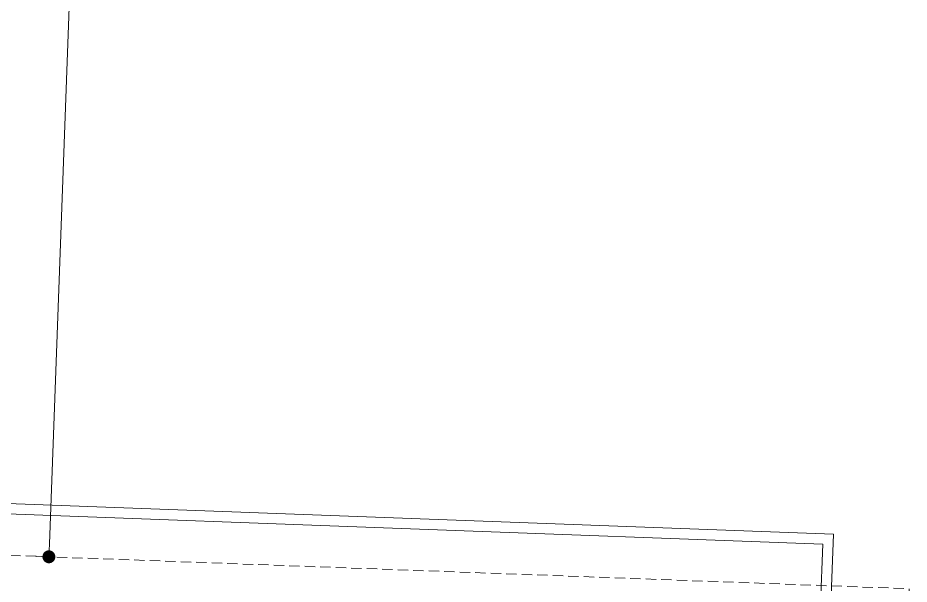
# Model space of a CAD drawing. Header units: centimetres. Extents: x 63871 to 181827, y -95930 to 42199.
# Drawn here: x 155217 to 155561.8, y 29609.3 to 29828.3 of the extents above; entities that cross this region are included whole.
import ezdxf

# ---------------------------------------------------------------- set-up
doc = ezdxf.new("R2010")
doc.units = ezdxf.units.CM
doc.linetypes.add('11-021_500-SatisOfisi_220512$0${ Diamond }', pattern=[12, 4, -2, 2, 2, -2])
for name, color, linetype, lineweight in [('A-FLOR-HRAL', 11, 'Continuous', 9), ('İz DÜŞÜMÜ', 7, '11-021_500-SatisOfisi_220512$0${ Diamond }', 18), ('OLUK', 222, 'Continuous', 15)]:
    doc.layers.add(name, color=color, linetype=linetype, lineweight=lineweight)
doc.layers.add('Dıış Ölçü', color=140, linetype='Continuous')
doc.styles.add('RomanS', font='')
doc.styles.get('RomanS').set_extended_font_data('Stylus BT')
doc.dimstyles.new('BÖYÜK', dxfattribs={"dimtxt": 70, "dimasz": 5, "dimexe": 5, "dimexo": 5, "dimgap": 2, "dimtad": 3, "dimdec": 0, "dimzin": 0, "dimdsep": 46, "dimtxsty": 'RomanS', "dimblk": 'DOT', "dimcen": 5, "dimadec": 0, "dimazin": 0, "dimtfac": 1, "dimtdec": 0, "dimtix": 1, "dimtofl": 0, "dimtmove": 1, "dimatfit": 0, "dimldrblk": 'DOT', "dimfxl": 10, "dimfxlon": 1, "dimtolj": 1, "dimtzin": 0, "dimarcsym": 0})

# ---------------------------------------------------------------- blocks, each defined once
blk = doc.blocks.new('HRD')
at = {"layer": 'A-FLOR-HRAL'}
for p, q in [((154389.63, 36367.48), (153819.63, 36367.48)), ((154389.63, 36197.48), (154389.63, 36367.48)), ((154385.63, 36363.48), (153823.63, 36363.48)), ((154385.63, 36197.48), (154385.63, 36363.48))]:
    blk.add_line(p, q, dxfattribs=at)
at = {"layer": 'İz DÜŞÜMÜ'}
blk.add_lwpolyline([(153819.63, 36347.48), (154419.63, 36347.49), (154419.63, 35292.49), (154159.63, 35292.49), (154159.63, 35357.48), (153819.63, 35357.48), (153819.63, 36347.48)], dxfattribs=at)
blk = doc.blocks.new('_Dot')
at = {"color": 0, "linetype": 'ByBlock', "lineweight": -2}
blk.add_line((-0.5, 0), (-1, 0), dxfattribs=at)
at = {"color": 0, "linetype": 'ByBlock', "const_width": 0.5}
blk.add_lwpolyline([(-0.25, 0, 1), (0.25, 0, 1)], format="xyb", close=True, dxfattribs=at)
blk = doc.blocks.new('*D238')
at = {"layer": 'Defpoints', "color": 0, "transparency": 16777216}
for p in [(-1172.54, 14170.92), (-1172.54, 14170.92), (-1199.77, 13437.28, 0)]:
    blk.add_point(p, dxfattribs=at)
at = {"layer": 'Dıış Ölçü', "color": 0, "lineweight": -2, "transparency": 16777216}
for p, q in [((-1172.54, 14170.92), (-1177.53, 14171.11)), ((-1199.59, 13442.28), (-1172.72, 14165.92)), ((-1199.77, 13437.28), (-1204.77, 13437.46))]:
    blk.add_line(p, q, dxfattribs=at)
at = {"layer": 'Dıış Ölçü', "color": 0, "lineweight": -2, "transparency": 16777216, "xscale": 5, "yscale": 5, "zscale": 5}
for p, rotation in [((-1172.54, 14170.92), 87.87361722026397), ((-1199.77, 13437.28), 267.873617220264)]:
    blk.add_blockref('_Dot', p, dxfattribs=dict(at, rotation=rotation))
at = {"layer": 'Dıış Ölçü', "color": 0, "transparency": 16777216, "insert": (-1225.64, 13805.57), "char_height": 70, "attachment_point": 5, "rotation": 87.8736, "style": 'RomanS'}
blk.add_mtext('\\A1;734', dxfattribs=at)
blk = doc.blocks.new('yerleşim planı')
at = {"rotation": 357.8731892381679}
blk.add_blockref('HRD', (-156529.14, -17166.81, 0), dxfattribs=at)
at = {"layer": 'Dıış Ölçü'}
dim = blk.add_aligned_dim(p1=(-1199.77, 13437.28, 0), p2=(-1172.54, 14170.92), distance=0, dimstyle='BÖYÜK', dxfattribs=at)
dim.commit()
dim.dimension.update_dxf_attribs({"geometry": '*D238', "text_midpoint": (-1225.64, 13805.57)})

msp = doc.modelspace()

# ---------------------------------------------------------------- block references
at = {"layer": 'OLUK'}
msp.add_blockref('yerleşim planı', (156428.79, 16182.58), dxfattribs=at)

doc.saveas('drawing.dxf')
